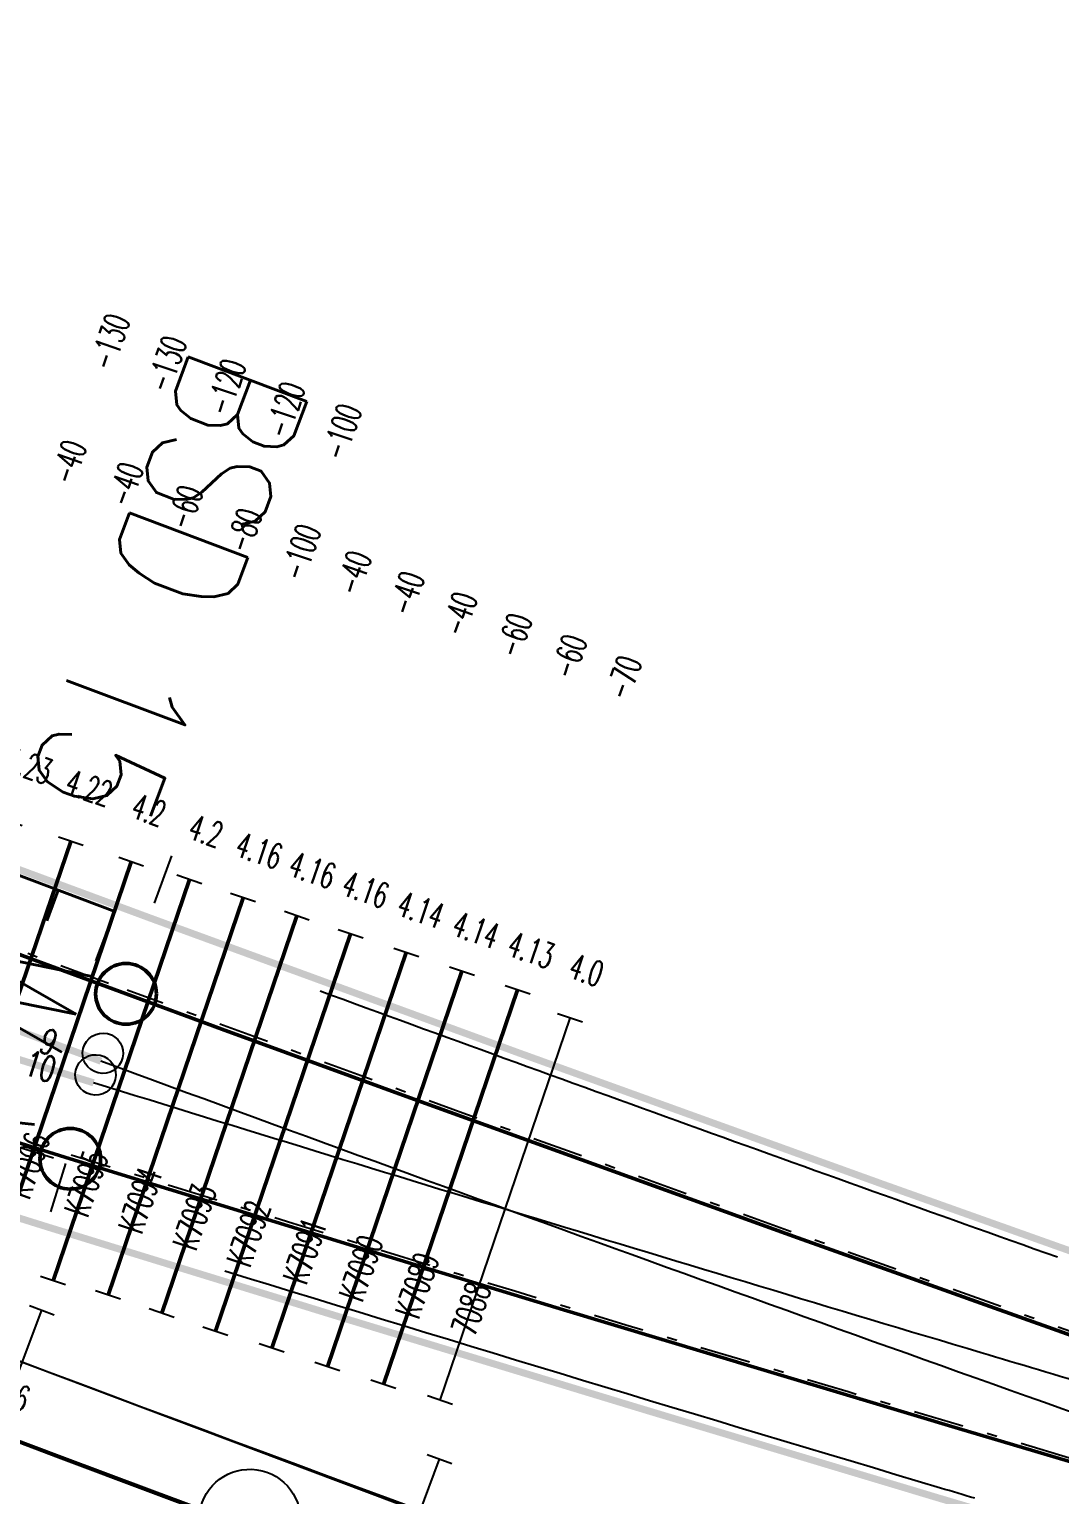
# Model space of a CAD drawing. Extents: x 2687065 to 2691361, y 1253360 to 1255888.
# Drawn here: x 2689223.7 to 2689233.87, y 1254942.92 to 1254957.4 of the extents above; entities that cross this region are included whole.
import ezdxf
from ezdxf.enums import TextEntityAlignment as Align

# ---------------------------------------------------------------- set-up
doc = ezdxf.new("R2010")
doc.units = 0
doc.header["$MEASUREMENT"] = 0
doc.linetypes.add('STRICHPUNKT', pattern=[1, 0.5, -0.25, 0, -0.25])
for name, color, linetype in [('A-GL-0013-_____', 1, 'STRICHPUNKT'), ('A-GL-0014-_____', 1, 'STRICHPUNKT'), ('A-HS-0014-_____', 1, 'STRICHPUNKT'), ('A-HS-0015-_____', 1, 'STRICHPUNKT'), ('A-N1-0014-_____', 1, 'STRICHPUNKT'), ('A-N1-0015-_____', 1, 'STRICHPUNKT'), ('BS-TR-A-Gleisstrang-LinieGeometrie', 7, 'Continuous'), ('BS-TR-A-Weiche-Kurzbezeichnung', 7, 'Continuous'), ('BS-TR-A-Weiche-PunktGeometrie', 7, 'Continuous'), ('E-HS-0014-_____', 1, 'Continuous'), ('E-N1-0014-_____', 1, 'Continuous'), ('L-GL-0014-_____', 2, 'Continuous'), ('L-HS-0014-_____', 4, 'Continuous'), ('L-HS-0015-_____', 4, 'Continuous'), ('L-N1-0014-_____', 3, 'Continuous'), ('L-N1-0015-_____', 3, 'Continuous'), ('L-ST-0014-_____', 7, 'Continuous'), ('S-ON-0014-_____', 7, 'Continuous'), ('S-ON-0015-_____', 7, 'Continuous'), ('T-SS-0014-_____', 7, 'Continuous'), ('T-SS-0015-_____', 7, 'Continuous'), ('T-ST', 7, 'Continuous'), ('T-WW-0015-_____', 6, 'Continuous')]:
    doc.layers.add(name, color=color, linetype=linetype)
doc.styles.add('R6', font='simplex.shx', dxfattribs={"width": 0.6})
doc.styles.add('R7', font='simplex.shx', dxfattribs={"width": 0.7})
doc.styles.add('R8', font='simplex.shx', dxfattribs={"width": 0.8})
doc.styles.add('SUPPRIME', font='simplex.shx', dxfattribs={"width": 0.75})

# ---------------------------------------------------------------- blocks, each defined once
blk = doc.blocks.new('WeiVlpSchwelleL')
at = {"color": 7}
for p, q in [((-0.4999999999999905, -0.1300000000000073), (-0.4999999999999832, 0.1299999999999694)), ((0.5000000000000135, -0.130000000000005), (0.5000000000000135, 0.1299999999999717))]:
    blk.add_line(p, q, dxfattribs=at)
at = {"color": 0, "linetype": 'ByBlock', "lineweight": -2}
blk.add_line((-0.4999999999999868, -1.183033536314004e-14), (0.5000000000000118, 4.669396854307774e-15), dxfattribs=at)
at = {"style": 'R6', "width": 0.6}
blk.add_attdef('LAENGE', text='', height=0.25, rotation=89.99999999999999, dxfattribs=at).set_placement((-1.229737067022953, 0.007106245459261308, 6e-06), align=Align.MIDDLE)
at = {"style": 'R6', "width": 0.6, "flags": 1}
for tag, p in [('WVP-SKML', (-5, 0, 2e-06)), ('WVP-SKMR', (3, 0, 2e-06))]:
    blk.add_attdef(tag, text='', height=0.25, rotation=180, dxfattribs=at).set_placement(p, align=Align.MIDDLE_CENTER)
at = {"style": 'R6', "width": 0.6}
blk.add_attdef('BEZEICHNUNG', text='', height=0.25, rotation=180, dxfattribs=at).set_placement((-2.249999999999987, -5.373479439185756e-14, 2), align=Align.MIDDLE_LEFT)
at = {"style": 'R6', "width": 0.6, "flags": 1}
blk.add_attdef('VERSCHIEBUNG', text='', height=0.25, rotation=180, dxfattribs=at).set_placement((-1.470197398034461, -5.373479439185758e-14, 2), align=Align.MIDDLE_LEFT)
for tag, p in [('VERKLINKS', (-0.8749999999999833, -5.426408495180606e-14, 2e-06)), ('VERKRECHTS', (0.8611075787621026, -8.736039560677224e-05, 2e-06))]:
    blk.add_attdef(tag, text='', height=0.25, rotation=180, dxfattribs=at).set_placement(p, align=Align.MIDDLE)
at = {"color": 1, "extrusion": (-1, -6.123233995736769e-17, 1.224646799147353e-16), "style": 'R6', "width": 0.6, "flags": 8}
blk.add_attdef('WVP-ANL', text='', height=0.25, rotation=270, dxfattribs=at).set_placement((1.179971919316135e-14, -7.187955122291877e-15, 0.4999999999999868), align=Align.MIDDLE)
at = {"color": 1, "extrusion": (1, -1.608122649676636e-16, 1.224646799147353e-16), "style": 'R6', "width": 0.6, "flags": 8}
blk.add_attdef('WVP-ANR', text='', height=0.25, rotation=270, dxfattribs=at).set_placement((-1.65451836612779e-14, -4.265120563609635e-14, 0.50000000000001), align=Align.MIDDLE)
blk = doc.blocks.new('st_Norm_a')
at = {"color": 0, "linetype": 'ByBlock', "lineweight": -2}
blk.add_circle((0, 0, 1), 0.2, dxfattribs=at)
at = {"layer": 'T-ST', "color": 0, "linetype": 'ByBlock', "lineweight": -2, "style": 'R7', "width": 0.7}
blk.add_attdef('WVP-STNR', text='', height=0.25, dxfattribs=at).set_placement((0.55, 0), align=Align.MIDDLE)
blk = doc.blocks.new('st_KlaM_a')
at = {"color": 6, "elevation": 5, "flags": 128}
blk.add_lwpolyline([(0, -0.25), (0, 0.2500000000000002)], dxfattribs=at)
at = {"color": 0, "elevation": 5, "flags": 128}
blk.add_lwpolyline([(0, -0.25), (0, 0.2500000000000002)], dxfattribs=at)
blk = doc.blocks.new('WeiVlpWeiNum')
at = {"color": 7}
blk.add_circle((0, 0, 1), 0.5, dxfattribs=at)
at = {"color": 7, "style": 'R8', "width": 0.8}
blk.add_attdef('WEICHENNR', text='', height=0.3, dxfattribs=at).set_placement((0, 0), align=Align.MIDDLE)
blk = doc.blocks.new('WeiVlpSchwelleR')
at = {"color": 7}
for p, q in [((-0.4999999999999886, -0.1300000000000048), (-0.4999999999999886, 0.1299999999999719)), ((0.5000000000000153, -0.1300000000000075), (0.5000000000000082, 0.1299999999999692))]:
    blk.add_line(p, q, dxfattribs=at)
at = {"color": 0, "linetype": 'ByBlock', "lineweight": -2}
blk.add_line((0.5000000000000118, -1.201402631621339e-14), (-0.4999999999999868, 4.853087807381139e-15), dxfattribs=at)
at = {"style": 'R6', "width": 0.6}
blk.add_attdef('LAENGE', text='', height=0.25, rotation=90, dxfattribs=at).set_placement((1.229737067022978, 0.007106245459260857, 6e-06), align=Align.MIDDLE)
at = {"style": 'R6', "width": 0.6, "flags": 1}
for tag, p in [('WVP-SKML', (-3, -5.426215032855453e-14, 2e-06)), ('WVP-SKMR', (5, -5.426215032855453e-14, 2e-06))]:
    blk.add_attdef(tag, text='', height=0.25, rotation=180, dxfattribs=at).set_placement(p, align=Align.MIDDLE_CENTER)
for tag, rotation, p in [('VERKLINKS', 180, (-0.8611075787620777, -8.73603956063954e-05, 2e-06)), ('VERKRECHTS', 179.9999999999973, (0.8750000000000082, -5.459328261269093e-14, 2e-06))]:
    blk.add_attdef(tag, text='', height=0.25, rotation=rotation, dxfattribs=at).set_placement(p, align=Align.MIDDLE)
at = {"color": 1, "extrusion": (-1, 1.836970198721029e-16, 1.224646799147353e-16), "style": 'R6', "width": 0.6, "flags": 8}
blk.add_attdef('WVP-ANL', text='', height=0.25, rotation=270, dxfattribs=at).set_placement((1.829950611378862e-14, -6.12323399573665e-17, 0.4999999999999904), align=Align.MIDDLE)
at = {"style": 'R6', "width": 0.6, "flags": 1}
blk.add_attdef('VERSCHIEBUNG', text='', height=0.25, rotation=179.9999999999999, dxfattribs=at).set_placement((1.75503510535756, -5.395683899678261e-14, 2.000000000057511e-06), align=Align.MIDDLE_LEFT)
at = {"color": 1, "extrusion": (1, -1.83697019872103e-16, 3.374459510989179e-32), "style": 'R6', "width": 0.6, "flags": 8}
blk.add_attdef('WVP-ANR', text='', height=0.25, rotation=270, dxfattribs=at).set_placement((-1.90594986648479e-14, -7.137320858570557e-15, 0.5000000000000118), align=Align.MIDDLE)
at = {"style": 'R6', "width": 0.6}
blk.add_attdef('BEZEICHNUNG', text='', height=0.25, rotation=180, dxfattribs=at).set_placement((3.371428571428583, -5.426215032855453e-14, 2.000000000057511e-06), align=Align.MIDDLE_LEFT)

msp = doc.modelspace()

# ---------------------------------------------------------------- linework, layer by layer
at = {"layer": 'A-GL-0013-_____', "extrusion": (0.02521914972572503, 0.07637716217026169, 0.9967600130351985), "elevation": 164121.6433555596, "flags": 128}
msp.add_lwpolyline([(-2160120.240616554, -2028220.163726023, 0.006928306320745876), (-2160139.599710866, -2028220.247487488)], format="xyb", dxfattribs=at)
at = {"layer": 'A-GL-0014-_____', "extrusion": (0.01856783197649532, 0.07832280268803682, 0.9967551224823394), "elevation": 148676.4978869476, "flags": 128}
msp.add_lwpolyline([(-2327079.052213841, -1835454.512072846, 0.0004287539484845768), (-2327080.535955469, -1835454.086695016, 0.03943044475241132), (-2327214.359740658, -1835427.025257246)], format="xyb", dxfattribs=at)
at = {"layer": 'A-HS-0014-_____', "extrusion": (0.01856783197649532, 0.07832280268803682, 0.9967551224823394), "elevation": 148676.4978869476, "flags": 128}
msp.add_lwpolyline([(-2327270.607667033, -1835422.054921527, -0.0162866445366345), (-2327214.359740658, -1835427.025257246)], format="xyb", dxfattribs=at)
at = {"layer": 'A-HS-0015-_____', "extrusion": (0.01804329580227478, 0.0724631591215498, 0.9972078670200696), "elevation": 139912.5850883046, "flags": 128}
msp.add_lwpolyline([(-2306319.897467382, -1862287.091721244, 0.01560596673952086), (-2306375.860925438, -1862282.304916803)], format="xyb", dxfattribs=at)
at = {"layer": 'A-N1-0014-_____', "extrusion": (0.01856783197649532, 0.07832280268803682, 0.9967551224823394), "elevation": 148676.4978869476, "flags": 128}
msp.add_lwpolyline([(-2327270.607667033, -1835422.054921527, -0.0005004820583355327), (-2327223.346897644, -1835424.731158233, -0.002643607657813), (-2327214.197048508, -1835425.307344319)], format="xyb", dxfattribs=at)
at = {"layer": 'A-N1-0015-_____', "extrusion": (0.01804329580227478, 0.0724631591215498, 0.9972078670200696), "elevation": 139912.5850883046, "flags": 128}
msp.add_lwpolyline([(-2306319.897467382, -1862287.091721244), (-2306375.711487282, -1862280.557766664)], dxfattribs=at)
at = {"layer": 'BS-TR-A-Gleisstrang-LinieGeometrie', "color": 2, "lineweight": 50, "true_color": 0xffff00}
for points in [[(2689206.00887132, 1254954.97244787, 453.724559577513), (2689206.93712552, 1254954.60710351, 453.73157281635), (2689207.86579946, 1254954.24282744, 453.738586055187), (2689208.79489192, 1254953.87962013, 453.745599294023), (2689209.72440168, 1254953.51748207, 453.7526125328599), (2689210.65432749, 1254953.15641373, 453.759625771697), (2689211.58466812, 1254952.7964156, 453.766639010533), (2689212.51542235, 1254952.43748815, 453.7736522493701), (2689213.44658895, 1254952.07963186, 453.780665488206), (2689214.37816667, 1254951.72284719, 453.787678727043), (2689215.31015429, 1254951.36713463, 453.79469196588), (2689216.24255058, 1254951.01249464, 453.801705204716), (2689217.17535429, 1254950.65892769, 453.808718443553), (2689218.1085642, 1254950.30643425, 453.815731682389), (2689219.04217906, 1254949.95501479, 453.822744921226), (2689219.97619765, 1254949.60466977, 453.829758160063), (2689220.91061872, 1254949.25539965, 453.836771398899), (2689221.84544104, 1254948.90720491, 453.843784637736), (2689222.78066338, 1254948.56008599, 453.850797876573), (2689223.71628448, 1254948.21404337, 453.857811115409), (2689224.65230312, 1254947.86907749, 453.864824354246)], [(2689205.68887408, 1254952.21798201, 453.94415), (2689206.65375558, 1254951.89061703, 453.94743030883), (2689207.61911351, 1254951.56465969, 453.95071061766), (2689208.58494584, 1254951.24011068, 453.953990926491), (2689209.55125049, 1254950.91697069, 453.9572712353209), (2689210.51802541, 1254950.59524041, 453.960551544151), (2689211.48526856, 1254950.27492053, 453.963831852982), (2689212.45297787, 1254949.95601172, 453.967112161812), (2689213.42115128, 1254949.63851467, 453.970392470642), (2689214.38978673, 1254949.32243005, 453.973672779472), (2689215.35888217, 1254949.00775853, 453.976953088303), (2689216.32843553, 1254948.69450078, 453.980192805165), (2689217.29844475, 1254948.38265747, 453.98307077473), (2689218.26890776, 1254948.07222926, 453.985934861486), (2689219.2398225, 1254947.76321682, 453.988798948242), (2689220.21118691, 1254947.45562079, 453.991663034998), (2689221.18299892, 1254947.14944184, 453.994527121754), (2689222.15525646, 1254946.84468061, 453.99739120851), (2689223.12795746, 1254946.54133775, 454.000255295266), (2689224.10109986, 1254946.23941391, 454.003119382022)], [(2689224.65230312, 1254947.86907749, 453.864824354246), (2689225.59894901, 1254947.52143835, 453.871914201021), (2689226.54599862, 1254947.17490055, 453.879004047797), (2689227.49345067, 1254946.82946455, 453.886093894572), (2689228.44130388, 1254946.48513083, 453.893183741348), (2689229.38955696, 1254946.14189984, 453.900273588123), (2689230.33820863, 1254945.79977206, 453.907363434899), (2689231.28725761, 1254945.45874794, 453.914453281674), (2689232.23670261, 1254945.11882794, 453.92154312845), (2689233.18654235, 1254944.78001254, 453.928632975225), (2689234.13677554, 1254944.44230218, 453.935722822001)], [(2689234.80314139, 1254943.00039991, 454.034731714092), (2689233.8379268, 1254943.2878074, 454.031762881978), (2689232.87272446, 1254943.57525599, 454.028884406665), (2689232.87273, 1254943.57526, 454.02888), (2689231.89671991, 1254943.86669878, 454.0260265017041), (2689230.92105289, 1254944.15928403, 454.023163429377), (2689229.94573029, 1254944.45301533, 454.0203003570491), (2689228.97075345, 1254944.74789229, 454.017437284722), (2689227.99612371, 1254945.04391449, 454.014574212395), (2689227.02184243, 1254945.34108153, 454.011711140068), (2689226.04791095, 1254945.63939299, 454.00884806774), (2689225.07433062, 1254945.93884847, 454.005984995413), (2689224.10110276, 1254946.23944756, 454.003121923086)], [(2689222.11076, 1254944.00201, 454.2164), (2689223.0499093, 1254943.64865319, 454.2230633507129), (2689223.98905861, 1254943.29529638, 454.229690867667), (2689224.92820791, 1254942.94193957, 454.236282550886), (2689225.86735721, 1254942.58858276, 454.242838400392), (2689226.80650651, 1254942.23522595, 454.249358416213), (2689227.74565582, 1254941.88186914, 454.255842598373), (2689228.68480512, 1254941.52851233, 454.262290946896), (2689229.62395442, 1254941.17515552, 454.26870346181), (2689230.56310372, 1254940.82179872, 454.275080143136), (2689231.50225303, 1254940.46844191, 454.281420990902), (2689232.44140233, 1254940.1150851, 454.287726005127), (2689233.38055163, 1254939.76172829, 454.293995185839), (2689234.31970093, 1254939.40837148, 454.300228533062)], [(2689222.11086773, 1254944.00229624, 454.216392127527), (2689223.04988231, 1254943.64949246, 454.223012307773), (2689223.98928952, 1254943.29773548, 454.229514101718), (2689224.92908821, 1254942.94702575, 454.235897509632), (2689225.8692772, 1254942.5973637, 454.242162531783), (2689226.80985532, 1254942.24874976, 454.248309168432), (2689227.75082141, 1254941.90118437, 454.254337419837), (2689228.6921743, 1254941.55466796, 454.260247286249), (2689229.63391282, 1254941.20920096, 454.266038767914), (2689230.5760358, 1254940.8647838, 454.271711865077), (2689231.51854207, 1254940.52141691, 454.277266577971), (2689232.46143045, 1254940.17910071, 454.282702906832), (2689233.40469978, 1254939.83783563, 454.288020851884), (2689234.34834889, 1254939.49762209, 454.293220413351)]]:
    msp.add_polyline3d(points, dxfattribs=at)
at = {"layer": 'BS-TR-A-Weiche-PunktGeometrie', "color": 2, "lineweight": 50, "true_color": 0xffff00}
for centre in [(2689224.65219, 1254947.86877, 453.864824354246), (2689224.1011, 1254946.23944, 454.003119343157)]:
    msp.add_circle(centre, 0.3, dxfattribs=at)
at = {"layer": 'E-HS-0014-_____', "extrusion": (0.01856783197649532, 0.07832280268803682, 0.9967551224823394), "elevation": 148676.4978869476, "flags": 128}
msp.add_lwpolyline([(-2327223.905881774, -1835426.574924967, -0.002233770123607225), (-2327216.215411607, -1835427.45679925, -0.002233770123607225)], format="xyb", dxfattribs=at)
at = {"layer": 'E-N1-0014-_____', "extrusion": (0.01856783197649532, 0.07832280268803682, 0.9967551224823394), "elevation": 148676.4978869476, "flags": 128}
msp.add_lwpolyline([(-2327223.662939238, -1835424.061868467, -3.742961612444952e-06), (-2327223.309499383, -1835424.082234995, -0.002127904956335115), (-2327215.938528506, -1835424.538769046, -0.002127904956335115)], format="xyb", dxfattribs=at)
at = {"layer": 'L-GL-0014-_____', "lineweight": 70, "extrusion": (0.01856783197649532, 0.07832280268803682, 0.9967551224823394), "const_width": 0.07, "elevation": 148676.4978869476, "flags": 128}
for points in [[(-2327204.321552982, -1835427.545719488, 0.002889100992607278), (-2327214.269430629, -1835426.280714367, 0.03943044475241123)], [(-2327204.363773589, -1835426.800561954, 0.003551127084669747), (-2327214.248101306, -1835426.05560471, 0.006928306320745954)]]:
    msp.add_lwpolyline(points, format="xyb", dxfattribs=at)
at = {"layer": 'L-HS-0014-_____', "lineweight": 70, "extrusion": (0.01856783197649532, 0.07832280268803682, 0.9967551224823394), "const_width": 0.07, "elevation": 148676.4978869476, "flags": 128}
msp.add_lwpolyline([(-2327225.864294516, -1835426.462044862, -0.003315741125960927), (-2327214.450050684, -1835427.769800125, -0.001997742609025304), (-2327207.581651754, -1835428.630768991, -0.03943044475241121)], format="xyb", dxfattribs=at)
at = {"layer": 'L-HS-0014-_____', "extrusion": (0.01856783197649532, 0.07832280268803682, 0.9967551224823394), "elevation": 148676.4978869476, "flags": 128}
msp.add_lwpolyline([(-2327225.725417576, -1835424.968324336, -0.003322109858714153), (-2327214.269430634, -1835426.280714366, -0.01628664453663442)], format="xyb", dxfattribs=at)
at = {"layer": 'L-HS-0015-_____', "extrusion": (0.01804329580227478, 0.0724631591215498, 0.9972078670200696), "elevation": 139912.5850883046, "flags": 128}
for points in [[(-2306319.984671823, -1862287.83663425, 0.005774876275537179), (-2306340.641841336, -1862285.659905823, 0.005774876275537179)], [(-2306319.810262942, -1862286.346808239, 0.005768378771686435), (-2306340.478582199, -1862284.16863336, 0.005768378771686435)]]:
    msp.add_lwpolyline(points, format="xyb", dxfattribs=at)
at = {"layer": 'L-N1-0014-_____', "lineweight": 70, "extrusion": (0.01856783197649532, 0.07832280268803682, 0.9967551224823394), "const_width": 0.07, "elevation": 148676.4978869476, "flags": 128}
msp.add_lwpolyline([(-2327225.616941711, -1835423.849201976, -2.449682682334531e-05), (-2327223.303745805, -1835423.98240065, -0.002643607657813146), (-2327214.145955842, -1835424.55908665, -0.00356511568828711), (-2327204.20142367, -1835425.308861437, -0.006928306320745937)], format="xyb", dxfattribs=at)
at = {"layer": 'L-N1-0014-_____', "extrusion": (0.01856783197649532, 0.07832280268803682, 0.9967551224823394), "elevation": 148676.4978869476, "flags": 128}
msp.add_lwpolyline([(-2327225.757069557, -1835425.343620549, -2.50684169844148e-05), (-2327223.390049483, -1835425.479915817, -0.002643607657813163), (-2327214.248141174, -1835426.055601988, -0.002643607657813163)], format="xyb", dxfattribs=at)
at = {"layer": 'L-N1-0015-_____', "extrusion": (0.01804329580227478, 0.0724631591215498, 0.9972078670200696), "elevation": 139912.5850883046, "flags": 128}
for points in [[(-2306319.984671776, -1862287.836634255), (-2306340.626469133, -1862285.420170316)], [(-2306319.810262988, -1862286.346808233), (-2306340.459251648, -1862283.929502434)]]:
    msp.add_lwpolyline(points, dxfattribs=at)

# ---------------------------------------------------------------- block references
at = {"layer": 'L-ST-0014-_____', "color": 7, "extrusion": (0.01856783197649532, 0.07832280268803682, 0.9967551224823394)}
for p, rotation in [((-2327214.450050684, -1835427.769800125, 148676.4978869476), 353.0840399474903), ((-2327214.145955842, -1835424.55908665, 148676.4978869476), 356.0968336613131)]:
    msp.add_blockref('st_KlaM_a', p, dxfattribs=dict(at, rotation=rotation))
ref = msp.add_blockref('st_Norm_a', (-2327214.269430634, -1835426.280714366, 148676.4978869476), dxfattribs=dict(at, rotation=353.0840402553624))
ref.add_attrib('WVP-STNR', '9', dxfattribs={"layer": 'T-ST', "color": 0, "linetype": 'ByBlock', "lineweight": -2, "extrusion": (0.01856783197649532, 0.07832280268803682, 0.9967551224823394), "height": 0.25, "rotation": 173.0840402634928, "style": 'R7', "width": 0.6999999999999998}).set_placement((-2327213.723432521, -1835426.346941718, 148676.4978869476), align=Align.MIDDLE)
ref = msp.add_blockref('st_Norm_a', (-2327214.248141174, -1835426.055601988, 148676.4978869476), dxfattribs=dict(at, rotation=356.0937816270961))
ref.add_attrib('WVP-STNR', '10', dxfattribs={"layer": 'T-ST', "color": 0, "linetype": 'ByBlock', "lineweight": -2, "extrusion": (0.01856783197649532, 0.07832280268803682, 0.9967551224823394), "height": 0.25, "rotation": 176.0937816217018, "style": 'R7', "width": 0.7}).set_placement((-2327213.699418885, -1835426.093069952, 148676.4978869476), align=Align.MIDDLE)
at = {"layer": 'S-ON-0014-_____', "color": 6, "lineweight": 50, "extrusion": (0.01856783197649532, 0.07832280268803682, 0.9967551224823394)}
ref = msp.add_blockref('WeiVlpSchwelleL', (-2327212.040517285, -1835426.336223052, 148676.4978869476), dxfattribs=dict(at, xscale=4.229999999999999, rotation=264.4259884176365))
ref.add_attrib('BEZEICHNUNG', 'K7099', dxfattribs={"layer": 'T-SS-0014-_____', "extrusion": (0.01856783197649532, 0.07832280268803682, 0.9967551224823394), "height": 0.25, "rotation": 264.4259884176959, "style": 'R6', "width": 0.6}).set_placement((-2327211.901945653, -1835424.91632894, 148676.4978869476), align=Align.MIDDLE_LEFT)
ref.add_attrib('LAENGE', '4.23', dxfattribs={"layer": 'T-SS-0014-_____', "extrusion": (0.01856783197649532, 0.07832280268803682, 0.9967551224823394), "height": 0.25, "rotation": 174.4259884280171, "style": 'R6', "oblique": 359.9999999999999, "width": 0.6}).set_placement((-2327212.304427698, -1835429.040418983, 148676.4978869476), align=Align.MIDDLE)
ref.add_attrib('VERKLINKS', '-40', dxfattribs={"layer": 'T-SS-0014-_____', "extrusion": (0.01856783197649532, 0.07832280268803682, 0.9967551224823394), "height": 0.25, "rotation": 264.4259884176959, "style": 'R6', "width": 0.6}).set_placement((-2327212.591607102, -1835431.983043958, 148676.4978869476), align=Align.MIDDLE)
ref.add_attrib('VERKRECHTS', '-130', dxfattribs={"layer": 'T-SS-0014-_____', "extrusion": (0.01856783197649532, 0.07832280268803682, 0.9967551224823394), "height": 0.25, "rotation": 264.4259884176959, "style": 'R6', "width": 0.6}).set_placement((-2327212.713943369, -1835433.236580076, 148676.4978869476), align=Align.MIDDLE)
ref = msp.add_blockref('WeiVlpSchwelleL', (-2327212.644207695, -1835426.27754623, 148676.4978869476), dxfattribs=dict(at, xscale=4.23, rotation=264.4709649333819))
ref.add_attrib('BEZEICHNUNG', 'K7098', dxfattribs={"layer": 'T-SS-0014-_____', "extrusion": (0.01856783197649532, 0.07832280268803682, 0.9967551224823394), "height": 0.25, "rotation": 264.470964926843, "style": 'R6', "width": 0.6}).set_placement((-2327212.508271346, -1835424.873252776, 148676.4978869476), align=Align.MIDDLE_LEFT)
ref.add_attrib('LAENGE', '4.23', dxfattribs={"layer": 'T-SS-0014-_____', "extrusion": (0.01856783197649532, 0.07832280268803682, 0.9967551224823394), "height": 0.25, "rotation": 174.4709649359875, "style": 'R6', "oblique": 359.9999999999999, "width": 0.6}).set_placement((-2327212.904474819, -1835428.966241493, 148676.4978869476), align=Align.MIDDLE)
ref.add_attrib('VERKLINKS', '-40', dxfattribs={"layer": 'T-SS-0014-_____', "extrusion": (0.01856783197649532, 0.07832280268803682, 0.9967551224823394), "height": 0.25, "rotation": 264.470964926843, "style": 'R6', "width": 0.6}).set_placement((-2327213.188462243, -1835431.899979838, 148676.4978869476), align=Align.MIDDLE)
ref.add_attrib('VERKRECHTS', '-130', dxfattribs={"layer": 'T-SS-0014-_____', "extrusion": (0.01856783197649532, 0.07832280268803682, 0.9967551224823394), "height": 0.25, "rotation": 264.470964926843, "style": 'R6', "width": 0.6}).set_placement((-2327213.309818407, -1835433.153652358, 148676.4978869476), align=Align.MIDDLE)
ref = msp.add_blockref('WeiVlpSchwelleL', (-2327213.27675313, -1835426.231648434, 148676.4978869476), dxfattribs=dict(at, xscale=4.22, rotation=264.518423331615))
ref.add_attrib('BEZEICHNUNG', 'K7097', dxfattribs={"layer": 'T-SS-0014-_____', "extrusion": (0.01856783197649532, 0.07832280268803682, 0.9967551224823394), "height": 0.25, "rotation": 264.5184233419658, "style": 'R6', "width": 0.6}).set_placement((-2327213.142128199, -1835424.828787067, 148676.4978869476), align=Align.MIDDLE_LEFT)
ref.add_attrib('LAENGE', '4.22', dxfattribs={"layer": 'T-SS-0014-_____', "extrusion": (0.01856783197649532, 0.07832280268803682, 0.9967551224823394), "height": 0.25, "rotation": 174.5184233398861, "style": 'R6', "oblique": 359.9999999999999, "width": 0.6}).set_placement((-2327213.531778977, -1835428.889149593, 148676.4978869476), align=Align.MIDDLE)
ref.add_attrib('VERKLINKS', '-60', dxfattribs={"layer": 'T-SS-0014-_____', "extrusion": (0.01856783197649532, 0.07832280268803682, 0.9967551224823394), "height": 0.25, "rotation": 264.5184233419658, "style": 'R6', "width": 0.6}).set_placement((-2327213.812379254, -1835431.813149529, 148676.4978869476), align=Align.MIDDLE)
ref.add_attrib('VERKRECHTS', '-120', dxfattribs={"layer": 'T-SS-0014-_____', "extrusion": (0.01856783197649532, 0.07832280268803682, 0.9967551224823394), "height": 0.25, "rotation": 264.5184233419658, "style": 'R6', "width": 0.6}).set_placement((-2327213.93270116, -1835433.066965985, 148676.4978869476), align=Align.MIDDLE)
ref = msp.add_blockref('WeiVlpSchwelleL', (-2327213.906866206, -1835426.181498596, 148676.4978869476), dxfattribs=dict(at, xscale=4.2, rotation=264.5820914031195))
ref.add_attrib('BEZEICHNUNG', 'K7096', dxfattribs={"layer": 'T-SS-0014-_____', "extrusion": (0.01856783197649532, 0.07832280268803682, 0.9967551224823394), "height": 0.25, "rotation": 264.5820913956331, "style": 'R6', "width": 0.6}).set_placement((-2327213.77441857, -1835424.785007967, 148676.4978869476), align=Align.MIDDLE_LEFT)
ref.add_attrib('LAENGE', '4.2', dxfattribs={"layer": 'T-SS-0014-_____', "extrusion": (0.01856783197649532, 0.07832280268803682, 0.9967551224823394), "height": 0.25, "rotation": 174.582091408382, "style": 'R6', "oblique": 359.9999999999999, "width": 0.6}).set_placement((-2327214.156431578, -1835428.812845683, 148676.4978869476), align=Align.MIDDLE)
ref.add_attrib('VERKLINKS', '-80', dxfattribs={"layer": 'T-SS-0014-_____', "extrusion": (0.01856783197649532, 0.07832280268803682, 0.9967551224823394), "height": 0.25, "rotation": 264.5820913956331, "style": 'R6', "width": 0.6}).set_placement((-2327214.43280086, -1835431.726805673, 148676.4978869476), align=Align.MIDDLE)
ref.add_attrib('VERKRECHTS', '-120', dxfattribs={"layer": 'T-SS-0014-_____', "extrusion": (0.01856783197649532, 0.07832280268803682, 0.9967551224823394), "height": 0.25, "rotation": 264.5820913956331, "style": 'R6', "width": 0.6}).set_placement((-2327214.551735137, -1835432.980815245, 148676.4978869476), align=Align.MIDDLE)
ref = msp.add_blockref('WeiVlpSchwelleL', (-2327214.506997735, -1835426.144672323, 148676.4978869476), dxfattribs=dict(at, xscale=4.2, rotation=264.5894888844828))
ref.add_attrib('BEZEICHNUNG', 'K7095', dxfattribs={"layer": 'T-SS-0014-_____', "extrusion": (0.01856783197649532, 0.07832280268803682, 0.9967551224823394), "height": 0.25, "rotation": 264.5894888704904, "style": 'R6', "width": 0.6}).set_placement((-2327214.374334532, -1835424.743984926, 148676.4978869476), align=Align.MIDDLE_LEFT)
ref.add_attrib('LAENGE', '4.2', dxfattribs={"layer": 'T-SS-0014-_____', "extrusion": (0.01856783197649532, 0.07832280268803682, 0.9967551224823394), "height": 0.25, "rotation": 174.5894888857314, "style": 'R6', "oblique": 359.9999999999999, "width": 0.6}).set_placement((-2327214.7528487, -1835428.740421095, 148676.4978869476), align=Align.MIDDLE)
ref.add_attrib('VERKLINKS', '-100', dxfattribs={"layer": 'T-SS-0014-_____', "extrusion": (0.01856783197649532, 0.07832280268803682, 0.9967551224823394), "height": 0.25, "rotation": 264.5894888704904, "style": 'R6', "width": 0.6}).set_placement((-2327215.027854426, -1835431.643992279, 148676.4978869476), align=Align.MIDDLE)
ref.add_attrib('VERKRECHTS', '-100', dxfattribs={"layer": 'T-SS-0014-_____', "extrusion": (0.01856783197649532, 0.07832280268803682, 0.9967551224823394), "height": 0.25, "rotation": 264.5894888704904, "style": 'R6', "width": 0.6}).set_placement((-2327215.146627469, -1835432.89802429, 148676.4978869476), align=Align.MIDDLE)
ref = msp.add_blockref('WeiVlpSchwelleL', (-2327215.066225606, -1835426.112107856, 148676.4978869476), dxfattribs=dict(at, xscale=4.16, rotation=264.5891951430097))
ref.add_attrib('BEZEICHNUNG', 'K7094', dxfattribs={"layer": 'T-SS-0014-_____', "extrusion": (0.01856783197649532, 0.07832280268803682, 0.9967551224823394), "height": 0.25, "rotation": 264.5891951376748, "style": 'R6', "width": 0.6}).set_placement((-2327214.933056386, -1835424.706154613, 148676.4978869476), align=Align.MIDDLE_LEFT)
ref.add_attrib('LAENGE', '4.16', dxfattribs={"layer": 'T-SS-0014-_____', "extrusion": (0.01856783197649532, 0.07832280268803682, 0.9967551224823394), "height": 0.25, "rotation": 174.5891951438605, "style": 'R6', "oblique": 359.9999999999999, "width": 0.6}).set_placement((-2327215.308815618, -1835428.673286897, 148676.4978869476), align=Align.MIDDLE)
ref.add_attrib('VERKLINKS', '-40', dxfattribs={"layer": 'T-SS-0014-_____', "extrusion": (0.01856783197649532, 0.07832280268803682, 0.9967551224823394), "height": 0.25, "rotation": 264.5891951376748, "style": 'R6', "width": 0.6}).set_placement((-2327215.582878918, -1835431.566749716, 148676.4978869476), align=Align.MIDDLE)
ref = msp.add_blockref('WeiVlpSchwelleL', (-2327215.623601564, -1835426.059992484, 148676.4978869476), dxfattribs=dict(at, xscale=4.16, rotation=264.5885509563089))
ref.add_attrib('BEZEICHNUNG', 'K7093', dxfattribs={"layer": 'T-SS-0014-_____', "extrusion": (0.01856783197649532, 0.07832280268803682, 0.9967551224823394), "height": 0.25, "rotation": 264.5885509554652, "style": 'R6', "width": 0.6}).set_placement((-2327215.491803768, -1835424.668684878, 148676.4978869476), align=Align.MIDDLE_LEFT)
ref.add_attrib('LAENGE', '4.16', dxfattribs={"layer": 'T-SS-0014-_____', "extrusion": (0.01856783197649532, 0.07832280268803682, 0.9967551224823394), "height": 0.25, "rotation": 174.5885509608605, "style": 'R6', "oblique": 359.9999999999999, "width": 0.6}).set_placement((-2327215.864831925, -1835428.606511819, 148676.4978869476), align=Align.MIDDLE)
ref.add_attrib('VERKLINKS', '-40', dxfattribs={"layer": 'T-SS-0014-_____', "extrusion": (0.01856783197649532, 0.07832280268803682, 0.9967551224823394), "height": 0.25, "rotation": 264.5885509554652, "style": 'R6', "width": 0.6}).set_placement((-2327216.13793604, -1835431.489502613, 148676.4978869476), align=Align.MIDDLE)
ref = msp.add_blockref('WeiVlpSchwelleL', (-2327216.181011202, -1835426.008237121, 148676.4978869476), dxfattribs=dict(at, xscale=4.16, rotation=264.5875464473773))
ref.add_attrib('BEZEICHNUNG', 'K7092', dxfattribs={"layer": 'T-SS-0014-_____', "extrusion": (0.01856783197649532, 0.07832280268803682, 0.9967551224823394), "height": 0.25, "rotation": 264.5875464604354, "style": 'R6', "width": 0.6}).set_placement((-2327216.050576482, -1835424.631575737, 148676.4978869476), align=Align.MIDDLE_LEFT)
ref.add_attrib('LAENGE', '4.16', dxfattribs={"layer": 'T-SS-0014-_____', "extrusion": (0.01856783197649532, 0.07832280268803682, 0.9967551224823394), "height": 0.25, "rotation": 174.5875464459298, "style": 'R6', "oblique": 359.9999999999999, "width": 0.6}).set_placement((-2327216.420897561, -1835428.540095882, 148676.4978869476), align=Align.MIDDLE)
ref.add_attrib('VERKLINKS', '-40', dxfattribs={"layer": 'T-SS-0014-_____', "extrusion": (0.01856783197649532, 0.07832280268803682, 0.9967551224823394), "height": 0.25, "rotation": 264.5875464604354, "style": 'R6', "width": 0.6}).set_placement((-2327216.693026019, -1835431.412250936, 148676.4978869476), align=Align.MIDDLE)
ref = msp.add_blockref('WeiVlpSchwelleL', (-2327216.759307082, -1835425.964968293, 148676.4978869476), dxfattribs=dict(at, xscale=4.140000000000001, rotation=264.5861152684715))
ref.add_attrib('BEZEICHNUNG', 'K7091', dxfattribs={"layer": 'T-SS-0014-_____', "extrusion": (0.01856783197649532, 0.07832280268803682, 0.9967551224823394), "height": 0.25, "rotation": 264.586115270876, "style": 'R6', "width": 0.6}).set_placement((-2327216.629331859, -1835424.593521428, 148676.4978869476), align=Align.MIDDLE_LEFT)
ref.add_attrib('LAENGE', '4.14', dxfattribs={"layer": 'T-SS-0014-_____', "extrusion": (0.01856783197649532, 0.07832280268803682, 0.9967551224823394), "height": 0.25, "rotation": 174.5861152758789, "style": 'R6', "oblique": 359.9999999999999, "width": 0.6}).set_placement((-2327216.996874631, -1835428.471686575, 148676.4978869476), align=Align.MIDDLE)
ref.add_attrib('VERKLINKS', '-60', dxfattribs={"layer": 'T-SS-0014-_____', "extrusion": (0.01856783197649532, 0.07832280268803682, 0.9967551224823394), "height": 0.25, "rotation": 264.586115270876, "style": 'R6', "width": 0.6}).set_placement((-2327217.267975528, -1835431.332235416, 148676.4978869476), align=Align.MIDDLE)
ref = msp.add_blockref('WeiVlpSchwelleL', (-2327217.336695414, -1835425.912130273, 148676.4978869476), dxfattribs=dict(at, xscale=4.14, rotation=264.5842747369172))
ref.add_attrib('BEZEICHNUNG', 'K7090', dxfattribs={"layer": 'T-SS-0014-_____', "extrusion": (0.01856783197649532, 0.07832280268803682, 0.9967551224823394), "height": 0.25, "rotation": 264.5842747297587, "style": 'R6', "width": 0.6}).set_placement((-2327217.20811398, -1835424.555853964, 148676.4978869476), align=Align.MIDDLE_LEFT)
ref.add_attrib('LAENGE', '4.14', dxfattribs={"layer": 'T-SS-0014-_____', "extrusion": (0.01856783197649532, 0.07832280268803682, 0.9967551224823394), "height": 0.25, "rotation": 174.5842747391024, "style": 'R6', "oblique": 359.9999999999999, "width": 0.6}).set_placement((-2327217.572904505, -1835428.403662561, 148676.4978869476), align=Align.MIDDLE)
ref.add_attrib('VERKLINKS', '-60', dxfattribs={"layer": 'T-SS-0014-_____', "extrusion": (0.01856783197649532, 0.07832280268803682, 0.9967551224823394), "height": 0.25, "rotation": 264.5842747297587, "style": 'R6', "width": 0.6}).set_placement((-2327217.842960795, -1835431.25221492, 148676.4978869476), align=Align.MIDDLE)
ref = msp.add_blockref('WeiVlpSchwelleL', (-2327217.914591297, -1835425.864656162, 148676.4978869476), dxfattribs=dict(at, xscale=4.129999999999999, rotation=264.5820125443164))
ref.add_attrib('BEZEICHNUNG', 'K7089', dxfattribs={"layer": 'T-SS-0014-_____', "extrusion": (0.01856783197649532, 0.07832280268803682, 0.9967551224823394), "height": 0.25, "rotation": 264.5820125349726, "style": 'R6', "width": 0.6}).set_placement((-2327217.78692263, -1835424.518573361, 148676.4978869476), align=Align.MIDDLE_LEFT)
ref.add_attrib('LAENGE', '4.13', dxfattribs={"layer": 'T-SS-0014-_____', "extrusion": (0.01856783197649532, 0.07832280268803682, 0.9967551224823394), "height": 0.25, "rotation": 174.5820125492717, "style": 'R6', "oblique": 359.9999999999999, "width": 0.6}).set_placement((-2327218.148987143, -1835428.336023857, 148676.4978869476), align=Align.MIDDLE)
ref.add_attrib('VERKLINKS', '-70', dxfattribs={"layer": 'T-SS-0014-_____', "extrusion": (0.01856783197649532, 0.07832280268803682, 0.9967551224823394), "height": 0.25, "rotation": 264.5820125349726, "style": 'R6', "width": 0.6}).set_placement((-2327218.417982091, -1835431.172189409, 148676.4978869476), align=Align.MIDDLE)
at = {"layer": 'S-ON-0014-_____', "extrusion": (0.01856783197649532, 0.07832280268803682, 0.9967551224823394)}
ref = msp.add_blockref('WeiVlpSchwelleL', (-2327218.488744134, -1835425.777747159, 148676.4978869476), dxfattribs=dict(at, xscale=4, rotation=264.5793158838723))
ref.add_attrib('BEZEICHNUNG', '7088', dxfattribs={"layer": 'T-SS-0014-_____', "extrusion": (0.01856783197649532, 0.07832280268803682, 0.9967551224823394), "height": 0.25, "rotation": 264.5793158867339, "style": 'R6', "width": 0.6}).set_placement((-2327218.365757597, -1835424.481679637, 148676.4978869476), align=Align.MIDDLE_LEFT)
ref.add_attrib('LAENGE', '4.0', dxfattribs={"layer": 'T-SS-0014-_____', "extrusion": (0.01856783197649532, 0.07832280268803682, 0.9967551224823394), "height": 0.25, "rotation": 174.5793158865985, "style": 'R6', "oblique": 359.9999999999999, "width": 0.6}).set_placement((-2327218.725122507, -1835428.268770484, 148676.4978869476), align=Align.MIDDLE)
at = {"layer": 'S-ON-0015-_____', "extrusion": (0.01804329580227478, 0.0724631591215498, 0.9972078670200696)}
ref = msp.add_blockref('WeiVlpSchwelleR', (-2306321.228436443, -1862286.936411853, 139912.5850883046), dxfattribs=dict(at, xscale=2.6, rotation=83.3229893469302))
ref.add_attrib('BEZEICHNUNG', '6803K', dxfattribs={"layer": 'T-SS-0015-_____', "extrusion": (0.01804329580227478, 0.0724631591215498, 0.9972078670200696), "height": 0.25, "rotation": 263.3229893378094, "style": 'R6', "width": 0.6}).set_placement((-2306320.908629778, -1862284.204568285, 139912.5850883046), align=Align.MIDDLE_LEFT)
ref.add_attrib('LAENGE', '2.6', dxfattribs={"layer": 'T-SS-0015-_____', "extrusion": (0.01804329580227478, 0.0724631591215498, 0.9972078670200696), "height": 0.25, "rotation": 173.3229893398576, "style": 'R6', "width": 0.6}).set_placement((-2306321.300487488, -1862287.343535354, 139912.5850883046), align=Align.MIDDLE)
ref = msp.add_blockref('WeiVlpSchwelleR', (-2306325.398381401, -1862286.456323357, 139912.5850883046), dxfattribs=dict(at, xscale=2.6, rotation=83.51313113785686))
ref.add_attrib('BEZEICHNUNG', '6810K', dxfattribs={"layer": 'T-SS-0015-_____', "extrusion": (0.01804329580227478, 0.0724631591215498, 0.9972078670200696), "height": 0.25, "rotation": 263.5131311342784, "style": 'R6', "width": 0.6}).set_placement((-2306325.086736557, -1862283.715467, 139912.5850883046), align=Align.MIDDLE_LEFT)
ref.add_attrib('LAENGE', '2.6', dxfattribs={"layer": 'T-SS-0015-_____', "extrusion": (0.01804329580227478, 0.0724631591215498, 0.9972078670200696), "height": 0.25, "rotation": 173.5131311302408, "style": 'R6', "width": 0.6}).set_placement((-2306325.468824654, -1862286.773315279, 139912.5850883046), align=Align.MIDDLE)
at = {"layer": 'T-WW-0015-_____', "extrusion": (0.01804329580227478, 0.0724631591215498, 0.9972078670200696)}
ref = msp.add_blockref('WeiVlpWeiNum', (-2306323.871357197, -1862286.63546101, 139912.5850883046), dxfattribs=dict(at, rotation=172.741665985885))
ref.add_attrib('WEICHENNR', '15', dxfattribs={"layer": '0', "color": 7, "extrusion": (0.01804329580227478, 0.0724631591215498, 0.9972078670200696), "height": 0.2999999999999999, "rotation": 172.7416659821964, "style": 'R8', "width": 0.8}).set_placement((-2306323.871357197, -1862286.63546101, 139912.5850883046), align=Align.MIDDLE)

# ---------------------------------------------------------------- texts
at = {"layer": 'BS-TR-A-Weiche-Kurzbezeichnung', "color": 2, "lineweight": 50, "true_color": 0xffff00, "style": 'SUPPRIME', "width": 0.75}
msp.add_text('BSD 15 EW VI 900 1:16 L', height=1.25, rotation=249.37601478955, dxfattribs=at).set_placement((2689225.32343974, 1254954.3127452, 454.216392127527))

doc.saveas('drawing.dxf')
